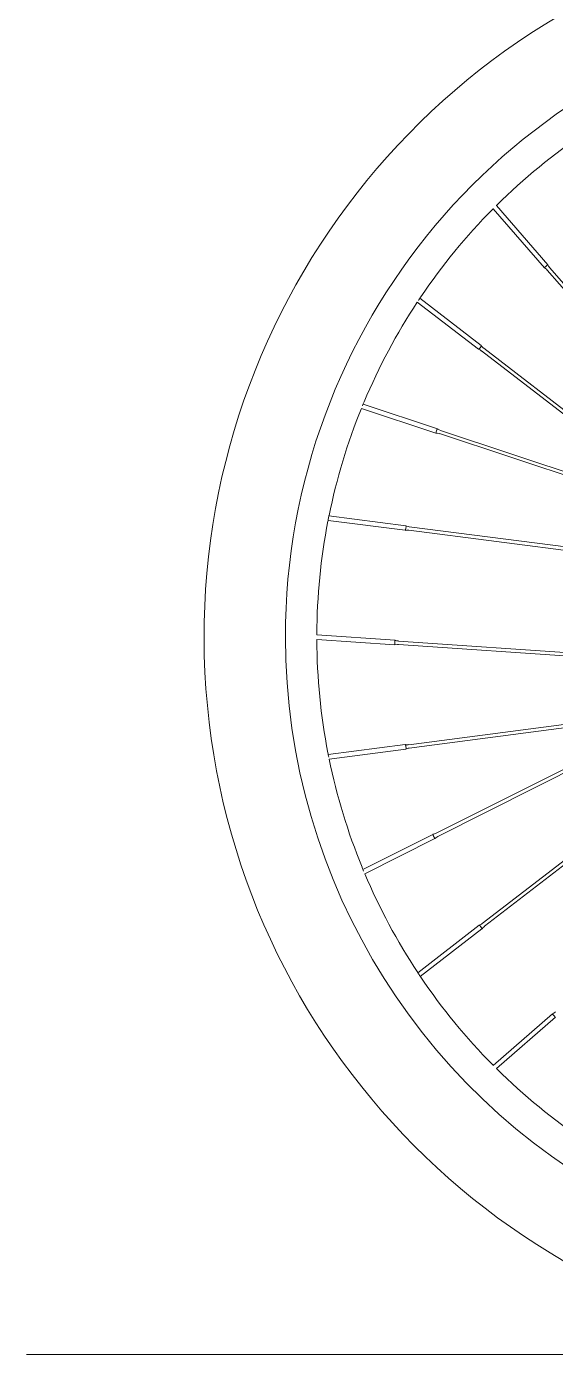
# Model space of a CAD drawing. Header units: inches. Extents: x -27 to 495, y -3 to 144.
# Drawn here: x 310.14 to 319.44, y 101.92 to 125.28 of the extents above; entities that cross this region are included whole.
import ezdxf

# ---------------------------------------------------------------- set-up
doc = ezdxf.new("R2010")
doc.units = ezdxf.units.IN
doc.layers.add('ZANO_R', color=7, linetype='Continuous', lineweight=0)

msp = doc.modelspace()

# ---------------------------------------------------------------- linework, layer by layer
at = {"layer": 'ZANO_R'}
for p, q in [((318.34757, 122.07358), (319.25162, 121.03614)), ((319.31193, 121.08869), (318.40427, 122.13028)), ((323.63452, 116.11311), (319.34536, 121.03512)), ((319.30012, 120.9957), (323.52257, 116.15024)), ((317.01292, 120.43036), (318.09043, 119.60159)), ((318.1392, 119.665), (317.05628, 120.49794)), ((322.06281, 116.6345), (318.18204, 119.61944)), ((318.14545, 119.57188), (321.88976, 116.6919)), ((316.02979, 118.56211), (317.34171, 118.1269)), ((317.3669, 118.20284), (316.05879, 118.63678)), ((317.40398, 118.11678), (324.01847, 115.92252)), ((324.03736, 115.97947), (317.42287, 118.17373)), ((315.44302, 116.59157), (316.80146, 116.41667)), ((316.81167, 116.49602), (315.45869, 116.67022)), ((316.8641, 116.41869), (323.80893, 115.52452)), ((323.81659, 115.58402), (316.87176, 116.4782)), ((316.62247, 114.48282), (315.24414, 114.57752)), ((315.24414, 114.49733), (316.61699, 114.40301)), ((316.67987, 114.40872), (323.09185, 113.96818)), ((323.19727, 114.02108), (316.68399, 114.46857)), ((323.57662, 114.21144), (317.34789, 111.08586)), ((317.3748, 111.03224), (323.60353, 114.15781)), ((323.70013, 113.77571), (318.15712, 109.49725)), ((318.19378, 109.44975), (323.73679, 113.72821)), ((321.71722, 113.27839), (316.86243, 112.64494)), ((316.87019, 112.58545), (321.55427, 113.19662)), ((316.79993, 112.64687), (315.44521, 112.47011)), ((315.46233, 112.39167), (316.81028, 112.56754)), ((317.28773, 111.06687), (316.0559, 110.44873)), ((316.0882, 110.37544), (317.32361, 110.99536)), ((318.10203, 109.46736), (317.02214, 108.63383)), ((317.06625, 108.56681), (318.15091, 109.40403)), ((319.39179, 107.91003), (318.35006, 107.00225)), ((318.4069, 106.94567), (319.44434, 107.84972)), ((310.13543, 101.91724), (398.52484, 101.91724))]:
    msp.add_line(p, q, dxfattribs=at)
at = {"layer": 'ZANO_R', "flags": 128}
for points in [[(318.34229, 122.06761), (318.34396, 122.06951), (318.34758, 122.07357)], [(318.40415, 122.13042), (318.40908, 122.13485), (318.41267, 122.13801), (318.41245, 122.13782)], [(319.25162, 121.03614), (319.25335, 121.03879), (319.25941, 121.04503), (319.26887, 121.05393), (319.2803, 121.06411), (319.29195, 121.07404), (319.30205, 121.0822), (319.30907, 121.08734), (319.31193, 121.08869), (319.31196, 121.08864)], [(319.25166, 121.03599), (319.28823, 121.00821), (319.29895, 120.99477)], [(319.34651, 121.036), (319.32455, 121.06379), (319.31316, 121.08905)], [(317.0324, 120.46187), (317.03967, 120.47338), (317.04892, 120.48734), (317.05812, 120.50058), (317.06617, 120.5117), (317.07204, 120.51954), (317.07491, 120.52328), (317.07472, 120.52304)], [(316.0478, 118.60916), (316.04792, 118.60951), (316.05358, 118.62413), (316.05996, 118.63964), (316.06637, 118.65428), (316.072, 118.66647), (316.07605, 118.67492), (316.07792, 118.67871), (316.07776, 118.6784)], [(317.34202, 118.12558), (317.36179, 118.12584), (317.40392, 118.11636)], [(317.42301, 118.17398), (317.37989, 118.19397), (317.36767, 118.20369)], [(315.44044, 116.57722), (315.44073, 116.57946), (315.4418, 116.58716), (315.44365, 116.59929), (315.44624, 116.61445), (315.44942, 116.63088), (315.45285, 116.64671), (315.45606, 116.6602), (315.45854, 116.6699), (315.45981, 116.6747), (315.45975, 116.67447)], [(316.80193, 116.41566), (316.83578, 116.42026), (316.86398, 116.41735)], [(316.87191, 116.47957), (316.85179, 116.48183), (316.81219, 116.49637)], [(315.24394, 114.57754), (315.24397, 114.57818), (315.24445, 114.58639), (315.24464, 114.58929), (315.24463, 114.58925)], [(315.2446, 114.48989), (315.24462, 114.48955), (315.24433, 114.49405), (315.24415, 114.49733)], [(316.61699, 114.40301), (316.61634, 114.40611), (316.6162, 114.41481), (316.6166, 114.42779), (316.61748, 114.44307), (316.6187, 114.45833), (316.62008, 114.47125), (316.6214, 114.47985), (316.62247, 114.48282), (316.62252, 114.48281)], [(316.68418, 114.47001), (316.649, 114.47414), (316.62308, 114.48394)], [(316.61711, 114.40293), (316.66262, 114.40915), (316.6797, 114.40723)], [(317.34781, 111.08614), (317.30318, 111.06978), (317.28767, 111.06801)], [(317.32477, 110.99465), (317.33856, 111.00881), (317.37506, 111.0319)], [(316.06767, 110.42144), (316.06175, 110.43476), (316.05528, 110.45021), (316.04938, 110.46521), (316.04461, 110.47808), (316.04136, 110.48731), (316.03984, 110.49177), (316.03993, 110.49148)], [(318.15625, 109.49832), (318.14043, 109.48569), (318.10215, 109.46797)], [(318.15196, 109.40365), (318.17264, 109.43084), (318.19464, 109.44872)], [(317.0732, 108.55751), (317.07511, 108.55503), (317.07358, 108.55702), (317.06885, 108.56327), (317.06156, 108.57319), (317.05266, 108.58578), (317.04329, 108.59965), (317.03454, 108.61325), (317.02729, 108.62503), (317.02221, 108.63358), (317.01975, 108.63782), (317.01988, 108.6376)], [(319.44448, 107.9446), (319.41669, 107.92264), (319.39143, 107.91125)], [(319.44434, 107.84972), (319.44169, 107.85145), (319.43544, 107.8575), (319.42655, 107.86697), (319.41636, 107.87839), (319.40644, 107.89005), (319.39828, 107.90015), (319.39313, 107.90717), (319.39179, 107.91003), (319.39183, 107.91006)], [(318.35006, 107.00225), (318.34643, 107.00627), (318.34272, 107.01048), (318.3427, 107.0105)], [(318.41261, 106.94061), (318.41154, 106.94155), (318.4069, 106.94567)]]:
    msp.add_lwpolyline(points, dxfattribs=at)
at = {"layer": 'ZANO_R'}
for centre, radius, start, end in [((325.94119, 114.53929), 12.68111, 19.469579, 264.472875), ((325.94119, 114.53929), 11.25, 19.821861, 180), ((325.94119, 114.53929), 10.69667, 124.014563, 134.735671), ((325.94119, 114.53929), 10.69667, 135.267179, 145.985758), ((325.94119, 114.53929), 10.69667, 146.582267, 157.234999), ((318.04607, 119.68616), 0.0955, 297.673468, 347.196111), ((318.24245, 119.72136), 0.11737, 208.92346, 239.367266), ((318.06398, 119.49062), 0.11375, 44.876188, 76.410438), ((325.94119, 114.53929), 10.69667, 157.908804, 168.485611), ((317.45666, 118.11867), 0.11518, 155.857645, 175.906408), ((317.43975, 118.15075), 0.08946, 144.428532, 170.325805), ((325.94119, 114.53929), 11.25, 180, 13.589659), ((325.94119, 114.53929), 10.69667, 169.016739, 179.732468), ((316.73353, 116.45586), 0.07842, 330.020691, 359.849136), ((316.73607, 116.47531), 0.07839, 345.472688, 15.313382), ((325.94119, 114.53929), 10.69667, 180.264568, 190.983612), ((316.71908, 112.59598), 0.09553, 342.680066, 32.188366), ((316.83308, 112.75981), 0.11744, 253.931997, 284.357613), ((316.16638, 112.59547), 0.73202, 187.395953, 193.229237), ((325.94119, 114.53929), 10.69667, 191.582267, 202.23574), ((316.87007, 112.47028), 0.11385, 89.888911, 121.396336), ((317.37611, 111.08156), 0.0895, 189.436325, 215.322942), ((317.41063, 111.07077), 0.11508, 200.8498, 220.916702), ((325.94119, 114.53929), 10.69667, 202.908804, 213.485837), ((318.06321, 109.39927), 0.07838, 30.468933, 60.313024), ((318.07519, 109.38372), 0.0784, 15.016039, 44.852977), ((325.94119, 114.53929), 10.69667, 214.01723, 224.735851), ((325.94119, 114.53929), 10.69667, 225.265494, 235.985851)]:
    msp.add_arc(centre, radius, start, end, dxfattribs=at)

doc.saveas('drawing.dxf')
